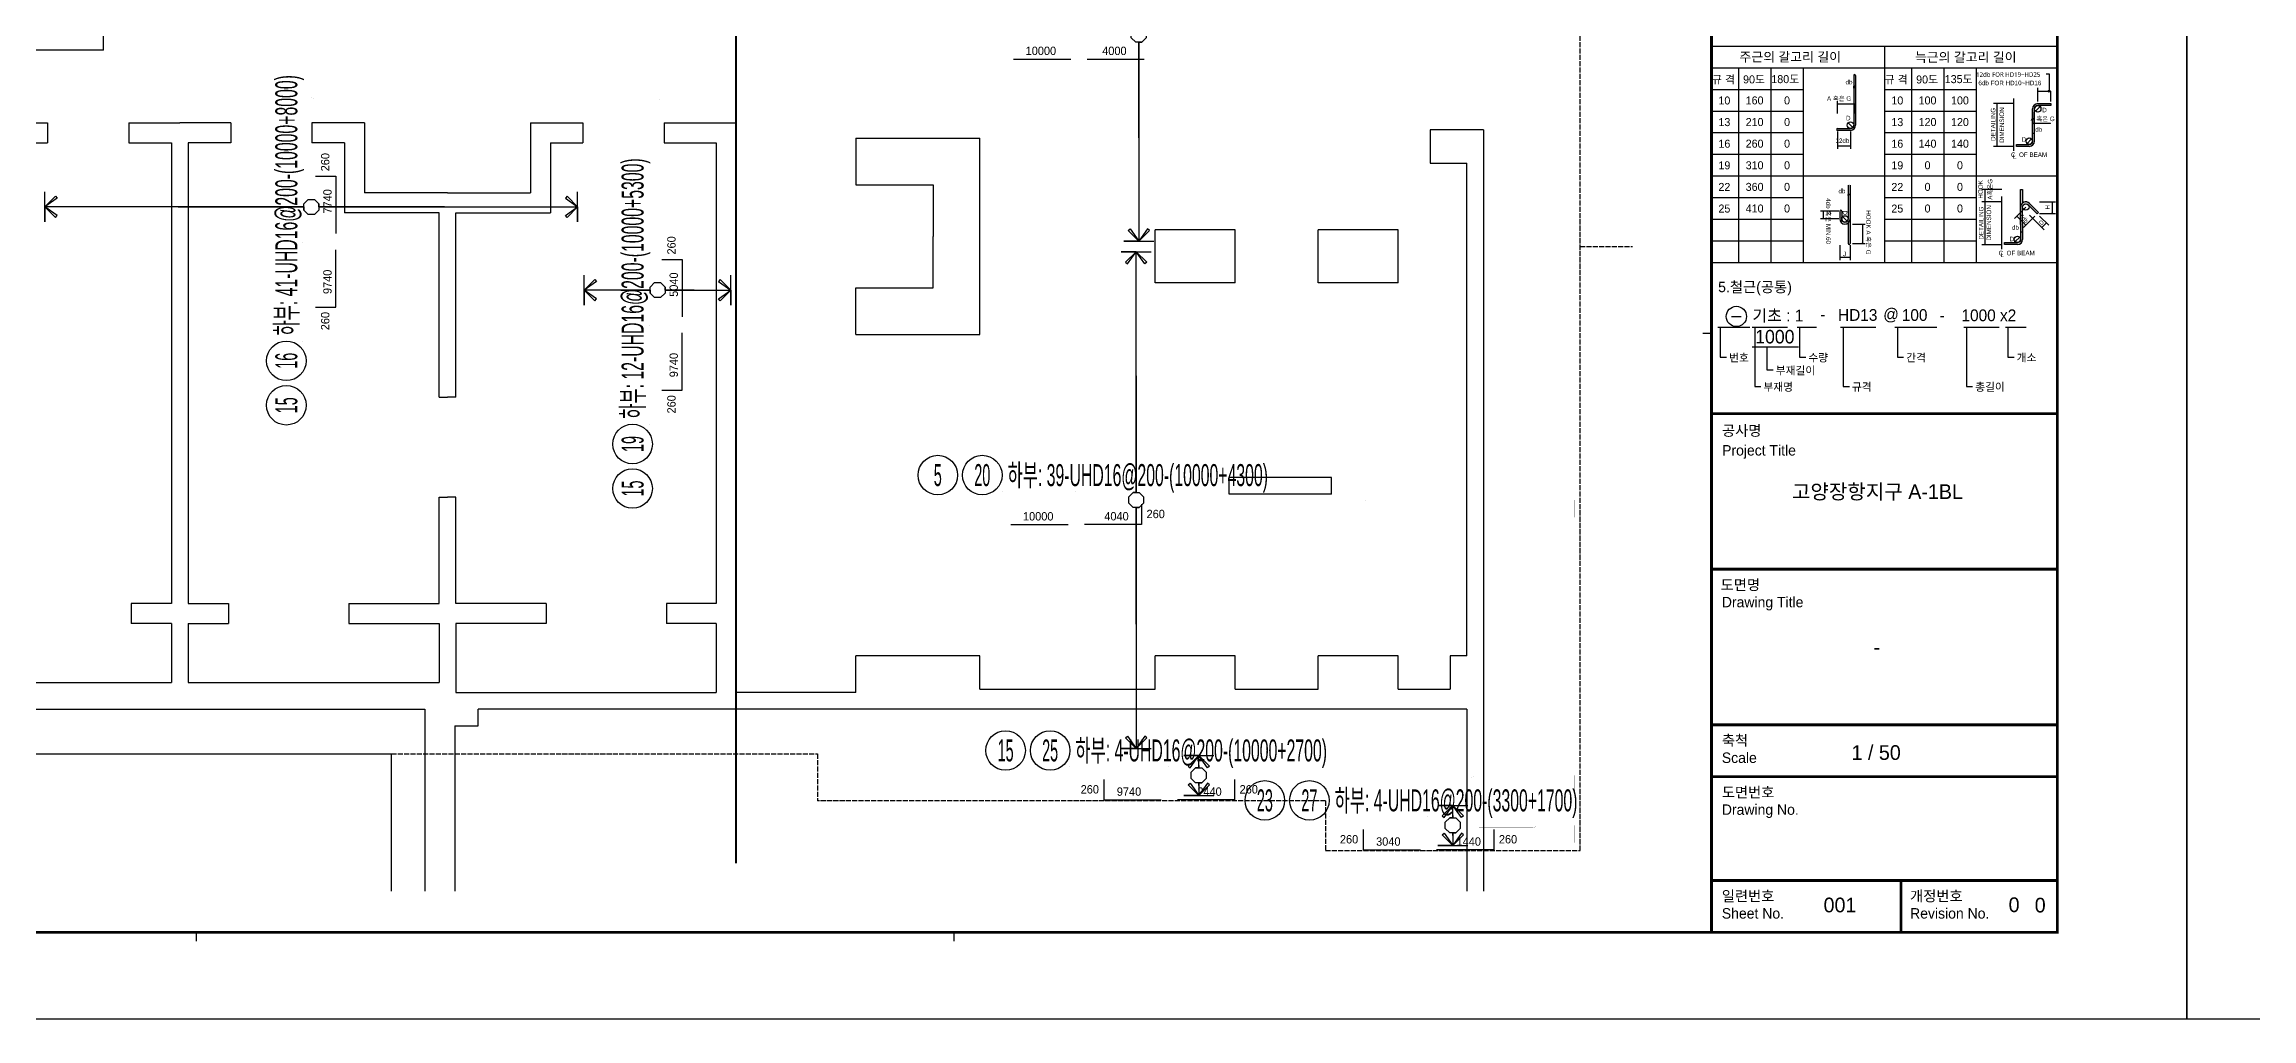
# Model space of a CAD drawing. Header units: millimetres. Extents: x 317501 to 814054, y -400799 to -14117.
# Drawn here: x 440841 to 473995, y -142411 to -127773 of the extents above; entities that cross this region are included whole.
import ezdxf
from ezdxf.enums import TextEntityAlignment as Align

# ---------------------------------------------------------------- set-up
doc = ezdxf.new("R2010")
doc.units = ezdxf.units.MM
doc.header["$LTSCALE"] = 38
doc.linetypes.add('HID', pattern=[2.5, 2, -0.5])
doc.layers.get('Defpoints').update_dxf_attribs({"color": 145})
for name, color, linetype in [('00', 7, 'Continuous'), ('DIM', 7, 'Continuous'), ('RP_TAG', 7, 'Continuous'), ('XDIM', 7, 'Continuous'), ('XREBAR', 1, 'Continuous'), ('XS-기초$0$기초연단', 3, 'Continuous'), ('철근변경선', 1, 'HID')]:
    doc.layers.add(name, color=color, linetype=linetype)
doc.styles.add('ARIAL', font='malgun.ttf')
doc.styles.add('HYULL', font='Dotum.ttf')
doc.styles.add('RPWK1', font='Dotum.ttf', dxfattribs={"bigfont": 'whgtxt.shx'})
doc.styles.add('RPWK2', font='Dotum.ttf')
doc.styles.add('XRebarSheet', font='Hmkmrhd_0.ttf')
doc.dimstyles.new('NDIM', dxfattribs={"dimtxt": 3, "dimasz": 1.5, "dimexe": 2, "dimexo": 2, "dimgap": 1, "dimtad": 1, "dimdec": 0, "dimdsep": 46, "dimlunit": 6, "dimtxsty": 'ARIAL', "dimblk": 'DOT', "dimcen": 1, "dimclrd": 256, "dimclre": 7, "dimclrt": 3, "dimadec": 0, "dimazin": 0, "dimtfac": 1, "dimtdec": 0, "dimtix": 1, "dimtmove": 2, "dimatfit": 3, "dimldrblk": 'DOT', "dimfxl": 0, "dimtvp": 1, "dimtolj": 1, "dimlwd": -1, "dimlwe": -1, "dimarcsym": 0})

# ---------------------------------------------------------------- blocks, each defined once
blk = doc.blocks.new('_Dot')
at = {"color": 0, "linetype": 'ByBlock', "lineweight": -2}
blk.add_line((-0.5, 0), (-1, 0), dxfattribs=at)
at = {"color": 0, "linetype": 'ByBlock', "const_width": 0.5}
blk.add_lwpolyline([(-0.25, 0, 1), (0.25, 0, 1)], format="xyb", close=True, dxfattribs=at)
blk = doc.blocks.new('*D1316')
at = {"color": 7, "transparency": 16777216}
for p, q in [((80432, 20451), (80432, 20463)), ((80477, 20451), (80477, 20463))]:
    blk.add_line(p, q, dxfattribs=at)
at = {"transparency": 16777216}
blk.add_line((80433, 20461), (80475, 20461), dxfattribs=at)
at = {"layer": 'Defpoints', "color": 0, "transparency": 16777216}
for p in [(80432, 20449), (80477, 20461), (80477, 20449)]:
    blk.add_point(p, dxfattribs=at)
at = {"transparency": 16777216, "xscale": 1.5, "yscale": 1.5, "zscale": 1.5, "rotation": 180}
blk.add_blockref('_Dot', (80432, 20461), dxfattribs=at)
at = {"transparency": 16777216, "xscale": 1.5, "yscale": 1.5, "zscale": 1.5}
blk.add_blockref('_Dot', (80477, 20461), dxfattribs=at)
blk = doc.blocks.new('*D1317')
at = {"color": 7, "transparency": 16777216}
for p, q in [((76172, 19024), (76172, 19045)), ((76217, 19024), (76217, 19045))]:
    blk.add_line(p, q, dxfattribs=at)
at = {"transparency": 16777216}
blk.add_line((76215, 19043), (76174, 19043), dxfattribs=at)
at = {"layer": 'Defpoints', "color": 0, "transparency": 16777216}
for p in [(76172, 19043), (76172, 19022), (76217, 19022)]:
    blk.add_point(p, dxfattribs=at)
at = {"transparency": 16777216, "xscale": 1.5, "yscale": 1.5, "zscale": 1.5, "rotation": 180}
blk.add_blockref('_Dot', (76172, 19043), dxfattribs=at)
at = {"transparency": 16777216, "xscale": 1.5, "yscale": 1.5, "zscale": 1.5}
blk.add_blockref('_Dot', (76217, 19043), dxfattribs=at)
blk = doc.blocks.new('*D1318')
at = {"transparency": 16777216}
blk.add_line((80158, 18181), (80199, 18181), dxfattribs=at)
at = {"layer": 'Defpoints', "color": 0, "transparency": 16777216}
for p in [(80156, 18181), (80201, 18181), (80201, 18181)]:
    blk.add_point(p, dxfattribs=at)
at = {"transparency": 16777216, "xscale": 1.5, "yscale": 1.5, "zscale": 1.5, "rotation": 180}
blk.add_blockref('_Dot', (80156, 18181), dxfattribs=at)
at = {"transparency": 16777216, "xscale": 1.5, "yscale": 1.5, "zscale": 1.5}
blk.add_blockref('_Dot', (80201, 18181), dxfattribs=at)
blk = doc.blocks.new('szdhdte')
at = {"layer": 'DIM', "color": 5}
for p, q in [((400, -400), (400, 7860)), ((400, -400), (-12085, -400)), ((-1230, -1490), (-440, -1490)), ((-440, -1490), (-440, -1790)), ((780, -1490), (1545, -1490)), ((780, -1490), (780, -1790)), ((2310, -1490), (1545, -1490)), ((2310, -1490), (2310, -1790)), ((4320, -1490), (3530, -1490)), ((3530, -1490), (3530, -1790)), ((4320, -1490), (4320, -2540)), ((6810, -1490), (7600, -1490)), ((6810, -1490), (6810, -2540)), ((7600, -1490), (7600, -1790)), ((8820, -1490), (9600, -1490)), ((8820, -1490), (8820, -1790)), ((9600, -1490), (9900, -1490)), ((9900, -1490), (9900, -10045)), ((20325, -1595), (20325, -2095)), ((21125, -1595), (20325, -1595)), ((21125, -1595), (21125, -13028)), ((-930, -1790), (-440, -1790)), ((780, -1790), (1420, -1790)), ((1420, -1790), (1420, -8710)), ((1670, -1790), (1670, -8710)), ((2310, -1790), (1670, -1790)), ((4020, -1790), (3530, -1790)), ((4020, -1790), (4020, -2840)), ((7110, -1790), (7600, -1790)), ((7110, -1790), (7110, -2840)), ((8820, -1790), (9600, -1790)), ((9600, -1790), (9600, -8710)), ((11700, -1720), (11700, -2420)), ((11700, -1720), (13560, -1720)), ((13560, -4670), (13560, -1720)), ((20325, -2095), (20875, -2095)), ((20875, -9495), (20875, -2095)), ((5565, -2540), (4320, -2540)), ((5565, -2540), (6810, -2540)), ((11700, -2420), (12860, -2420)), ((12860, -2420), (12860, -3195)), ((5440, -2840), (4020, -2840)), ((5440, -5610), (5440, -2840)), ((5690, -5610), (5690, -2840)), ((5690, -2840), (7110, -2840)), ((12860, -3970), (12860, -3195)), ((16195, -3895), (16195, -3095)), ((17395, -3095), (16195, -3095)), ((17395, -3895), (17395, -3095)), ((18640, -3895), (18640, -3095)), ((19840, -3095), (18640, -3095)), ((19840, -3895), (19840, -3095)), ((11700, -4670), (11700, -3970)), ((11700, -3970), (12860, -3970)), ((17395, -3895), (16195, -3895)), ((19840, -3895), (18640, -3895)), ((11700, -4670), (13560, -4670)), ((5440, -5610), (5565, -5610)), ((5690, -5610), (5565, -5610)), ((18840, -6815), (17305, -6815)), ((17305, -7065), (17305, -6815)), ((18840, -7065), (18840, -6815)), ((5440, -8710), (5440, -7110)), ((5440, -7110), (5565, -7110)), ((5690, -7110), (5565, -7110)), ((5690, -8710), (5690, -7110)), ((18840, -7065), (17305, -7065)), ((1420, -8710), (815, -8710)), ((815, -8710), (815, -9010)), ((1670, -8710), (2275, -8710)), ((2275, -8710), (2275, -9010)), ((4085, -8710), (5440, -8710)), ((4085, -8710), (4085, -9010)), ((7045, -8710), (5690, -8710)), ((7045, -8710), (7045, -9010)), ((9600, -8710), (8855, -8710)), ((8855, -8710), (8855, -9010)), ((1420, -9010), (815, -9010)), ((1420, -9010), (1420, -9895)), ((1670, -9010), (1670, -9895)), ((1670, -9010), (2275, -9010)), ((4085, -9010), (5440, -9010)), ((5440, -9010), (5440, -9895)), ((7045, -9010), (5690, -9010)), ((5690, -9010), (5690, -10045)), ((9600, -9010), (8855, -9010)), ((9600, -9010), (9600, -10045)), ((13560, -9495), (11700, -9495)), ((11700, -10045), (11700, -9495)), ((13560, -9995), (13560, -9495)), ((16195, -9995), (16195, -9495)), ((17395, -9495), (16195, -9495)), ((17395, -9995), (17395, -9495)), ((19840, -9495), (18640, -9495)), ((18640, -9995), (18640, -9495)), ((19840, -9995), (19840, -9495)), ((20625, -9495), (20625, -9995)), ((20875, -9495), (20625, -9495)), ((-2350, -9895), (1420, -9895)), ((1670, -9895), (5440, -9895)), ((5690, -10045), (9600, -10045)), ((11700, -10045), (9900, -10045)), ((13560, -9995), (16195, -9995)), ((17395, -9995), (18640, -9995)), ((19840, -9995), (20625, -9995)), ((-6395, -10295), (5225, -10295)), ((5225, -10295), (5225, -13028)), ((5675, -10545), (5675, -13028)), ((5675, -10545), (6025, -10545)), ((20875, -10295), (6025, -10295)), ((6025, -10545), (6025, -10295)), ((20875, -10295), (20875, -13028))]:
    blk.add_line(p, q, dxfattribs=at)
at = {"layer": 'XS-기초$0$기초연단', "color": 4, "linetype": 'HID'}
for p, q in [((22575, -12420), (22575, 18735)), ((4725, -10965), (11120, -10965)), ((11120, -10965), (11120, -11670)), ((18750, -11670), (11120, -11670)), ((18750, -11670), (18750, -12420)), ((18750, -12420), (22575, -12420))]:
    blk.add_line(p, q, dxfattribs=at)
at = {"layer": 'XS-기초$0$기초연단'}
for p in [(-19485, -10965), (4725, -13028)]:
    blk.add_line(p, (4725, -10965), dxfattribs=at)
blk.add_lwpolyline([(4150, 20302), (4150, 17985), (3800, 17985), (3800, 9160), (-550, 9160), (-550, 7860), (9900, 7860), (9900, 2960), (7600, 2960), (7600, 5460), (-550, 5460), (-550, 550), (-11135, 550), (-11135, 3760), (-14785, 3760), (-14785, 4360), (-19485, 4360), (-19485, -10965), (4725, -10965)], dxfattribs=at)
at = {"layer": 'XS-기초$0$기초연단', "color": 4, "linetype": 'HID'}
blk.add_lwpolyline([(22575, -3345), (23362, -3345)], dxfattribs=at)
at = {"layer": '철근변경선', "ltscale": 2, "const_width": 30}
blk.add_lwpolyline([(9900, -12612), (9900, 7860), (-1534, 7860)], dxfattribs=at)
blk = doc.blocks.new('*U1087', base_point=(444477.4088, -132231.4086))
at = {"layer": 'RP_TAG', "color": 0, "linetype": 'Continuous', "ltscale": 100}
for centre in [(444477.409888, -132528.4086), (444477.412361, -133196.6586)]:
    blk.add_circle(centre, 297, dxfattribs=at)
at = {"layer": 'RP_TAG', "color": 0, "linetype": 'Continuous', "ltscale": 100, "style": 'RPWK1', "oblique": 359.9999999948, "width": 0.55}
blk.add_text('하부: 41-UHD16@200-(10000+8000)', height=330, rotation=90.000210454, dxfattribs=at).set_placement((444477.40847, -132148.9086), align=Align.MIDDLE_LEFT)
at = {"layer": 'RP_TAG', "color": 0, "linetype": 'Continuous', "ltscale": 100, "style": 'RPWK1', "width": 0.5}
for s, rotation, oblique, p in [('16', 90.0002104552, 359.9999999951, (444477.409888, -132528.4086)), ('15', 90.0002104619, 0.0000000017, (444477.412361, -133196.6586))]:
    blk.add_text(s, height=330, rotation=rotation, dxfattribs=dict(at, oblique=oblique)).set_placement(p, align=Align.MIDDLE_CENTER)
blk = doc.blocks.new('*U1091', base_point=(456244.7525, -138380.1809))
at = {"layer": 'RP_TAG', "color": 0, "linetype": 'Continuous', "ltscale": 100}
for centre in [(455279.5025, -138380.1809), (455947.7525, -138380.1809)]:
    blk.add_circle(centre, 297, dxfattribs=at)
at = {"layer": 'RP_TAG', "color": 0, "linetype": 'Continuous', "ltscale": 100, "style": 'RPWK1', "width": 0.5}
for s, p in [('15', (455279.5025, -138380.1809)), ('25', (455947.7525, -138380.1809))]:
    blk.add_text(s, height=330, dxfattribs=at).set_placement(p, align=Align.MIDDLE_CENTER)
at = {"layer": 'RP_TAG', "color": 0, "linetype": 'Continuous', "ltscale": 100, "style": 'RPWK1', "width": 0.55}
blk.add_text('하부: 4-UHD16@200-(10000+2700)', height=330, dxfattribs=at).set_placement((456327.2525, -138380.1809), align=Align.MIDDLE_LEFT)
blk = doc.blocks.new('*U1092', base_point=(449677.4088, -133481.4086))
at = {"layer": 'RP_TAG', "color": 0, "linetype": 'Continuous', "ltscale": 100}
for centre in [(449677.409888, -133778.4086), (449677.412361, -134446.6586)]:
    blk.add_circle(centre, 297, dxfattribs=at)
at = {"layer": 'RP_TAG', "color": 0, "linetype": 'Continuous', "ltscale": 100, "style": 'RPWK1', "width": 0.55}
blk.add_text('하부: 12-UHD16@200-(10000+5300)', height=330, rotation=90.0002104601, dxfattribs=at).set_placement((449677.40847, -133398.9086), align=Align.MIDDLE_LEFT)
at = {"layer": 'RP_TAG', "color": 0, "linetype": 'Continuous', "ltscale": 100, "style": 'RPWK1', "oblique": 0.0000000017, "width": 0.5}
for s, p in [('19', (449677.409888, -133778.4086)), ('15', (449677.412361, -134446.6586))]:
    blk.add_text(s, height=330, rotation=90.0002104619, dxfattribs=at).set_placement(p, align=Align.MIDDLE_CENTER)
blk = doc.blocks.new('*U1095', base_point=(455226.181, -134245.181))
at = {"layer": 'RP_TAG', "color": 0, "linetype": 'Continuous', "ltscale": 100}
for centre in [(454260.931, -134245.181), (454929.181, -134245.181)]:
    blk.add_circle(centre, 297, dxfattribs=at)
at = {"layer": 'RP_TAG', "color": 0, "linetype": 'Continuous', "ltscale": 100, "style": 'RPWK1', "width": 0.5}
for s, p in [('5', (454260.931, -134245.181)), ('20', (454929.181, -134245.181))]:
    blk.add_text(s, height=330, dxfattribs=at).set_placement(p, align=Align.MIDDLE_CENTER)
at = {"layer": 'RP_TAG', "color": 0, "linetype": 'Continuous', "ltscale": 100, "style": 'RPWK1', "width": 0.55}
blk.add_text('하부: 39-UHD16@200-(10000+4300)', height=330, dxfattribs=at).set_placement((455308.681, -134245.181), align=Align.MIDDLE_LEFT)
blk = doc.blocks.new('*U1100', base_point=(460138.3239, -139130.1809))
at = {"layer": 'RP_TAG', "color": 0, "linetype": 'Continuous', "ltscale": 100}
for centre in [(459173.0739, -139130.1809), (459841.3239, -139130.1809)]:
    blk.add_circle(centre, 297, dxfattribs=at)
at = {"layer": 'RP_TAG', "color": 0, "linetype": 'Continuous', "ltscale": 100, "style": 'RPWK1', "width": 0.5}
for s, p in [('23', (459173.0739, -139130.1809)), ('27', (459841.3239, -139130.1809))]:
    blk.add_text(s, height=330, dxfattribs=at).set_placement(p, align=Align.MIDDLE_CENTER)
at = {"layer": 'RP_TAG', "color": 0, "linetype": 'Continuous', "ltscale": 100, "style": 'RPWK1', "width": 0.55}
blk.add_text('하부: 4-UHD16@200-(3300+1700)', height=330, dxfattribs=at).set_placement((460220.8239, -139130.1809), align=Align.MIDDLE_LEFT)
blk = doc.blocks.new('dhs_sheet2e')
h = blk.add_hatch(color=256)
edge = h.paths.add_edge_path()
edge.add_line((76299, 21797), (76299, 20646.2))
edge.add_arc((76224.2, 20646.2), 74.7, -90, 0, ccw=False)
edge.add_line((76224.2, 20571.5), (75925.3, 20571.5))
edge.add_arc((75925.3, 20549.1), 22.4, 90, 270)
edge.add_line((75925.3, 20526.7), (76224.2, 20526.7))
edge.add_arc((76224.2, 20646.2), 119.6, 270, 360)
edge.add_line((76343.8, 20646.2), (76343.8, 21797))
edge.add_arc((76321.4, 21797), 22.4, 0, 180)
blk.add_hatch(color=256).paths.add_polyline_path([(80850.3, 21144.3), (80551.4, 21144.3, 0.4142136), (80431.9, 21024.7), (80431.9, 20621.2), (80431.9, 20277.5, -0.4142136), (80357.1, 20202.7), (80058.2, 20202.7), (80058.2, 20157.9), (80357.1, 20157.9, 0.4142136), (80476.7, 20277.5), (80476.7, 20621.2), (80476.7, 21024.7, -0.4142136), (80551.4, 21099.4), (80850.3, 21099.4)])
h = blk.add_hatch(color=256)
h.paths.add_polyline_path([(76216.8, 18481.2, -0.2277351), (76172, 18387.9), (76172, 17913.3, 1), (76216.8, 17913.3)])
h.paths.add_polyline_path([(76216.8, 19258.4, 1), (76172, 19258.4), (76172, 18481.2, -0.1833618), (76153.2, 18431.7, -0.6790836), (76150.1, 18423.9, -0.2067221), (76146.9, 18425.3, -0.6466922), (76022.6, 18481.2), (76022.6, 18660.6, 1), (75977.7, 18660.6), (75977.7, 18481.2, 1), (76216.8, 18481.2)])
h.paths.add_polyline_path([(76153.2, 18431.7, -0.0300135), (76146.9, 18425.3, 0.2067221), (76150.1, 18423.9, 0.6790836)], flags=17)
h = blk.add_hatch(color=256)
h.paths.add_polyline_path([(80200.9, 19160.1), (80156.1, 19160.1), (80156.1, 18756.6, -0.2277351), (80200.9, 18850)])
h.paths.add_polyline_path([(80156.1, 18756.6), (80156.1, 18353.1), (80156.1, 18009.4, -0.4142136), (80081.4, 17934.7), (79782.5, 17934.7), (79782.5, 17889.8), (80081.4, 17889.8, 0.4142136), (80200.9, 18009.4), (80200.9, 18353.1), (80200.9, 18756.6, -0.6681786), (80328.5, 18809.5), (80539.9, 18598.1), (80571.6, 18629.8), (80360.2, 18841.2, 0.6681786)])
at = {"color": 7, "ltscale": 2}
for p, q in [((73013.1, 22471.6), (81003.6, 22471.6)), ((77008.3, 22471.6), (77008.3, 17477.6)), ((73013.1, 21972.2), (81003.6, 21972.2)), ((73637.3, 21972.2), (73637.3, 17477.6)), ((74386.4, 21972.2), (74386.4, 17477.6)), ((75135.6, 21972.2), (75135.6, 17477.6)), ((77632.6, 21972.2), (77632.6, 17477.6)), ((78381.7, 21972.2), (78381.7, 17477.6)), ((79130.8, 21972.2), (79130.8, 17477.6)), ((73013.1, 21472.8), (75135.6, 21472.8)), ((77008.3, 21472.8), (79130.8, 21472.8)), ((75135.6, 19475.2), (77008.3, 19475.2)), ((79130.8, 19475.2), (81003.6, 19475.2)), ((73013.1, 17477.6), (81003.6, 17477.6))]:
    blk.add_line(p, q, dxfattribs=at)
for p, q in [((76299, 21797), (76299, 20646.2)), ((76343.8, 21797), (76343.8, 20646.2)), ((80553.3, 21432.5), (80848.4, 21432.5)), ((80742.8, 21835.3), (80817.5, 21835.3)), ((80817.5, 21835.3), (80817.5, 21432.5)), ((79607.9, 21142.4), (79607.9, 20159.8)), ((80431.9, 20277.5), (80431.9, 21024.7)), ((80476.7, 20277.5), (80476.7, 21024.7)), ((80498.6, 20971.9), (80604.3, 21077.5)), ((80551.4, 21144.3), (80850.3, 21144.3)), ((80850.3, 21099.4), (80551.4, 21099.4)), ((80850.3, 21144.3), (80850.3, 21099.4)), ((75925.3, 20571.5), (76224.2, 20571.5)), ((76224.2, 20526.7), (75925.3, 20526.7)), ((76277.1, 20593.4), (76171.4, 20699.1)), ((80835.3, 20687.8), (80431.9, 20687.8)), ((80058.2, 20202.7), (80357.1, 20202.7)), ((80058.2, 20157.9), (80058.2, 20202.7)), ((80357.1, 20157.9), (80058.2, 20157.9)), ((80304.3, 20224.6), (80410, 20330.3)), ((76172, 19258.4), (76172, 18481.2)), ((76216.8, 19258.4), (76216.8, 18481.2)), ((79332.2, 19158.3), (79332.2, 18878.1)), ((79332.2, 18874.3), (79332.2, 17887.4)), ((80883.4, 18874.3), (80883.4, 18609.1)), ((75592.1, 18659.1), (75592.1, 18482.7)), ((75977.7, 18660.6), (75977.7, 18481.2)), ((76022.6, 18660.6), (76022.6, 18481.2)), ((76150.1, 18428.4), (76044.4, 18534.1)), ((80065.6, 18544), (80274.3, 18335.3)), ((80156.1, 18353.1), (80156.1, 18756.6)), ((80200.9, 18353.1), (80200.9, 18756.6)), ((80328.5, 18809.5), (80539.9, 18598.1)), ((80357.7, 18568.9), (80698.5, 18228.1)), ((80360.2, 18841.2), (80571.6, 18629.8)), ((80539.9, 18598.1), (80571.6, 18629.8)), ((80749.9, 18385.4), (80646.9, 18282.4)), ((76502.4, 18360.2), (76502.4, 17914.8)), ((79782.5, 17889.8), (79782.5, 17934.7)), ((79782.5, 17934.7), (80081.4, 17934.7)), ((80081.4, 17889.8), (79782.5, 17889.8)), ((80028.6, 17956.6), (80134.2, 18062.2)), ((80156.1, 18353.1), (80156.1, 18009.4)), ((80200.9, 18353.1), (80200.9, 18009.4)), ((76215.3, 17590.4), (75979.2, 17590.4))]:
    blk.add_line(p, q)
at = {"color": 1}
for p, q in [((76299, 21501), (76299, 21548.4)), ((76342.3, 21546.4), (76300.5, 21546.4)), ((76343.8, 21501), (76343.8, 21548.4)), ((75925.3, 20916), (75925.3, 21199.6)), ((75926.8, 21139.7), (76342.3, 21139.7)), ((75925.3, 20500.1), (75925.3, 20098.9)), ((76224.2, 20500.1), (76224.2, 20098.9)), ((76222.7, 20158.9), (75926.8, 20158.9))]:
    blk.add_line(p, q, dxfattribs=at)
at = {"color": 7}
for p, q in [((80551.4, 21191.6), (80551.4, 21507.4)), ((80850.3, 21191.6), (80850.3, 21435)), ((76343.8, 20916), (76343.8, 21141.7)), ((79996, 21144.3), (79533, 21144.3)), ((80431.9, 20947.5), (80431.9, 20685.3)), ((79996, 20157.9), (79533, 20157.9)), ((79720.2, 19160.1), (79257.5, 19160.1)), ((79720.2, 18876.2), (79257.5, 18876.2)), ((79720.2, 18876.2), (79257.5, 18876.2)), ((80591.1, 18876.2), (80958.3, 18876.2)), ((75953.1, 18660.6), (75532.2, 18660.6)), ((75953.1, 18481.2), (75532.2, 18481.2)), ((80273.9, 18754.9), (80011.4, 18492.3)), ((80485.3, 18543.5), (80222.7, 18281)), ((80488.8, 18437.8), (80698.5, 18228.1)), ((80591.1, 18607.2), (80958.3, 18607.2)), ((80594.5, 18543.5), (80804.2, 18333.8)), ((75977.7, 17876.9), (75977.7, 17530.5)), ((76216.8, 17876.9), (76216.8, 17530.5)), ((76270.6, 18361.7), (76562.3, 18361.7)), ((76270.6, 17913.3), (76562.3, 17913.3)), ((79720.2, 17885.5), (79257.5, 17885.5)), ((73013.1, 15831.2), (72813.3, 15831.2)), ((73477.6, 16230.5), (73697, 16230.5)), ((38004.8, 1997.6), (38004.8, 1797.9)), ((55508.9, 1997.6), (55508.9, 1797.9))]:
    blk.add_line(p, q, dxfattribs=at)
at = {"linetype": 'Continuous'}
for p, q in [((79998.5, 20053.3), (79998.5, 21263.8)), ((79722.7, 17785.2), (79722.7, 18995.8))]:
    blk.add_line(p, q, dxfattribs=at)
at = {"color": 4}
for p, q in [((80156.1, 19160.1), (80200.9, 19160.1)), ((80156.1, 18756.6), (80156.1, 19160.1)), ((80200.9, 19160.1), (80200.9, 18850)), ((76172, 18387.9), (76172, 17913.3)), ((76216.8, 18481.2), (76216.8, 17913.3))]:
    blk.add_line(p, q, dxfattribs=at)
at = {"color": 1, "ltscale": 2}
for p, q in [((73160.8, 15979.6), (73897.2, 15979.6)), ((73217.3, 15979.6), (73217.3, 15288.3)), ((73955, 15979.6), (74769.1, 15979.6)), ((74011.5, 15979.6), (74011.5, 14611.4)), ((74992, 15979.6), (75438.1, 15979.6)), ((75048.5, 15979.6), (75048.5, 15288.3)), ((75998.4, 15979.6), (76812.5, 15979.6)), ((76054.9, 15979.6), (76054.9, 14611.4)), ((77253.2, 15979.6), (78222.3, 15979.6)), ((77309.7, 15979.6), (77309.7, 15288.3)), ((78846.9, 15979.6), (79661, 15979.6)), ((78903.4, 15979.6), (78903.4, 14611.4)), ((79804.8, 15979.6), (80281.2, 15979.6)), ((79861.3, 15979.6), (79861.3, 15288.3)), ((73955, 15525.5), (75020.4, 15525.5)), ((74296, 15525.5), (74296, 14991.1)), ((73217.3, 15288.3), (73361.3, 15288.3)), ((74296, 14991.1), (74440, 14991.1)), ((75048.5, 15288.3), (75192.5, 15288.3)), ((77309.7, 15288.3), (77453.7, 15288.3)), ((79861.3, 15288.3), (80005.3, 15288.3)), ((74011.5, 14611.4), (74155.5, 14611.4)), ((76054.9, 14611.4), (76198.9, 14611.4)), ((78903.4, 14611.4), (79047.4, 14611.4))]:
    blk.add_line(p, q, dxfattribs=at)
at = {"color": 30}
for p, q in [((73013.1, 6791.9), (81003.6, 6791.9)), ((73013.1, 5593.3), (81003.6, 5593.3)), ((73013.1, 3196.2), (81003.6, 3196.2))]:
    blk.add_line(p, q, dxfattribs=at)
at = {"color": 7}
blk.add_lwpolyline([(84000, 0), (84000, 59329.4), (0, 59329.4), (0, 0)], close=True, dxfattribs=at)
at = {"color": 30, "const_width": 64.9}
blk.add_lwpolyline([(81003.6, 57331.7), (2996.4, 57331.7), (2996.4, 1997.6), (81003.6, 1997.6)], close=True, dxfattribs=at)
for points in [[(73013.1, 1997.6), (73013.1, 57331.7)], [(73013.1, 13983.4), (81003.6, 13983.4)], [(73013.1, 10387.6), (81003.6, 10387.6)], [(73013.1, 6791.9), (81003.6, 6791.9)], [(73013.1, 5593.3), (81003.6, 5593.3)], [(73013.1, 3196.2), (81003.6, 3196.2)], [(77390.2, 1997.6), (77390.2, 3196.2)]]:
    blk.add_lwpolyline(points, dxfattribs=at)
at = {"color": 1, "ltscale": 2, "const_width": 1.87}
for points in [[(79725.1, 2916.8), (79725.1, 2355), (80286.9, 2355), (80286.9, 2916.8), (79725.1, 2916.8)], [(80321.3, 2916.8), (80321.3, 2355), (80883.1, 2355), (80883.1, 2916.8), (80321.3, 2916.8)]]:
    blk.add_lwpolyline(points, dxfattribs=at)
for centre, radius in [((80817.5, 21432.5), 22.4), ((80817.5, 21432.5), 11.2), ((80551.4, 21024.7), 74.7), ((80498.6, 20971.9), 4.48), ((80604.3, 21077.5), 4.48), ((76171.4, 20699.1), 4.48), ((76277.1, 20593.4), 4.48), ((80357.1, 20277.5), 74.7), ((80304.3, 20224.6), 4.48), ((80410, 20330.3), 4.48), ((76044.4, 18534.1), 4.48), ((76150.1, 18428.4), 4.48), ((80275.7, 18756.6), 74.7), ((80081.4, 18009.4), 74.7), ((80028.6, 17956.6), 4.48), ((80134.2, 18062.2), 4.48)]:
    blk.add_circle(centre, radius)
at = {"color": 4}
for centre in [(76224.2, 20646.2), (76097.3, 18481.2)]:
    blk.add_circle(centre, 74.7, dxfattribs=at)
at = {"color": 7, "linetype": 'Continuous'}
blk.add_circle((73588.4, 16228.7), 234.1, dxfattribs=at).dxf.unprotected_set("ltscale", 0)
for centre, radius, start, end in [((76321.4, 21797), 22.4, 0, 180), ((80551.4, 21024.7), 119.6, 90, 180), ((80551.4, 21024.7), 74.7, 90, 180), ((75925.3, 20549.1), 22.4, 90, 270), ((76224.2, 20646.2), 119.6, 270, 0), ((76224.2, 20646.2), 74.7, 270, 0), ((80357.1, 20277.5), 74.7, 270, 0), ((80357.1, 20277.5), 119.6, 270, 0), ((80275.7, 18756.6), 119.6, 45, 180), ((76000.1, 18660.6), 22.4, 0, 180), ((76097.3, 18481.2), 119.6, 180, 0), ((76097.3, 18481.2), 74.7, 180, 0), ((80081.4, 18009.4), 119.6, 270, 0), ((80081.4, 18009.4), 74.7, 270, 0)]:
    blk.add_arc(centre, radius, start, end)
at = {"color": 4}
blk.add_arc((76194.4, 17913.3), 22.4, 180, 0, dxfattribs=at)
at = {"color": 1, "rotation": 180}
for p, xscale, yscale, zscale in [((76299, 21546.4), 1.5, 1.5, 1.5), ((75925.3, 21139.7), 11.98573127229489, 11.98573127229489, 11.98573127229489), ((75925.3, 20158.9), 11.98573127229489, 11.98573127229489, 11.98573127229489)]:
    blk.add_blockref('_Dot', p, dxfattribs=dict(at, xscale=xscale, yscale=yscale, zscale=zscale))
at = {"color": 1}
for p, xscale, yscale, zscale in [((76343.8, 21546.4), 1.5, 1.5, 1.5), ((76343.8, 21139.7), 1.498216409036861, 1.498216409036861, 1.498216409036861), ((76224.2, 20158.9), 11.98573127229489, 11.98573127229489, 11.98573127229489)]:
    blk.add_blockref('_Dot', p, dxfattribs=dict(at, xscale=xscale, yscale=yscale, zscale=zscale))
for p, xscale, yscale, zscale, rotation in [((80551.4, 21432.5), 14.98216409036861, 14.98216409036861, 14.98216409036861, 180), ((79607.9, 21144.3), 14.98216409036861, 14.98216409036861, 14.98216409036861, 90), ((80431.9, 20687.8), 14.98216409036861, 14.98216409036861, 14.98216409036861, 180), ((79607.9, 20157.9), 14.98216409036861, 14.98216409036861, 14.98216409036861, 270), ((79332.2, 19160.1), 14.98216409036861, 14.98216409036861, 14.98216409036861, 90), ((79332.2, 18876.2), 14.98216409036861, 14.98216409036861, 14.98216409036861, 90), ((79332.2, 18876.2), 1.872770511296076, 1.872770511296076, 1.872770511296076, 270), ((80883.4, 18876.2), 14.98216409036861, 14.98216409036861, 14.98216409036861, 90), ((75592.1, 18660.6), 11.98573127229489, 11.98573127229489, 11.98573127229489, 90), ((75592.1, 18481.2), 11.98573127229489, 11.98573127229489, 11.98573127229489, 270), ((76502.4, 18361.7), 11.98573127229489, 11.98573127229489, 11.98573127229489, 90), ((80064, 18545), 14.98216409036861, 14.98216409036861, 14.98216409036861, 135.0000000000825), ((80751.2, 18386.8), 14.98216409036861, 14.98216409036861, 14.98216409036861, 45.00000000025245), ((80883.4, 18607.2), 14.98216409036861, 14.98216409036861, 14.98216409036861, 270), ((76502.4, 17913.3), 11.98573127229489, 11.98573127229489, 11.98573127229489, 270), ((79332.2, 17885.5), 14.98216409036861, 14.98216409036861, 14.98216409036861, 270), ((80275.7, 18333.9), 14.98216409036861, 14.98216409036861, 14.98216409036861, 315.0000000000825), ((80645.5, 18281.1), 14.98216409036861, 14.98216409036861, 14.98216409036861, 225.0000000002524), ((75977.7, 17590.4), 11.98573127229489, 11.98573127229489, 11.98573127229489, 180)]:
    blk.add_blockref('_Dot', p, dxfattribs=dict(xscale=xscale, yscale=yscale, zscale=zscale, rotation=rotation))
for p, xscale, yscale, zscale in [((80850.3, 21432.5), 1.872770511296076, 1.872770511296076, 1.872770511296076), ((80850.3, 20687.8), 14.98216409036861, 14.98216409036861, 14.98216409036861), ((76216.8, 17590.4), 11.98573127229489, 11.98573127229489, 11.98573127229489)]:
    blk.add_blockref('_Dot', p, dxfattribs=dict(xscale=xscale, yscale=yscale, zscale=zscale))
at = {"color": 3}
for s, height, style, p in [('주근의 갈고리 길이', 217.47, 'XRebarSheet', (73661.6, 22115.7)), ('늑근의 갈고리 길이', 217.47, 'XRebarSheet', (77716.4, 22111.4)), ('규 격', 184.85, 'XRebarSheet', (73024.7, 21609.3)), ('90도', 184.85, 'XRebarSheet', (73743.9, 21612.7)), ('180도', 184.85, 'XRebarSheet', (74396.5, 21618.3)), ('규 격', 184.85, 'XRebarSheet', (77015.8, 21609.3)), ('90도', 184.85, 'XRebarSheet', (77741.9, 21610.8)), ('135도', 184.85, 'XRebarSheet', (78402.8, 21618.5)), ('기초 : 1', 271.84, 'HYULL', (73958.2, 16112.5)), ('HD13', 271.84, 'HYULL', (75937.6, 16126.4)), ('@', 271.8, 'HYULL', (76981.9, 16143.6)), ('100', 271.84, 'HYULL', (77410.5, 16124.9)), ('1000 x2', 271.84, 'HYULL', (78789.8, 16118.6)), ('-', 271.8, 'HYULL', (75524.6, 16143.6)), ('-', 271.8, 'HYULL', (78283.3, 16120.3)), ('번호', 181.22, 'XRebarSheet', (73421.4, 15184.8)), ('수량', 181.22, 'XRebarSheet', (75252.6, 15184.8)), ('간격', 181.22, 'XRebarSheet', (77513.8, 15184.8)), ('개소', 181.22, 'XRebarSheet', (80065.4, 15184.8)), ('부재길이', 181.22, 'XRebarSheet', (74500.1, 14887.6)), ('부재명', 181.22, 'XRebarSheet', (74215.6, 14507.8)), ('규격', 181.22, 'XRebarSheet', (76259, 14507.8)), ('총길이', 181.22, 'XRebarSheet', (79107.5, 14507.8))]:
    blk.add_text(s, height=height, dxfattribs=dict(at, style=style)).set_placement(p)
for s, height, style, p in [('db', 104.88, 'HYULL', (76110.6, 21591.3)), ('12db FOR HD19~HD25', 104.875, 'ARIAL', (79128.8, 21763.4)), ('6db FOR HD10~HD16', 104.875, 'HYULL', (79181.1, 21570.1)), ('A 혹은 G', 104.88, 'HYULL', (75682.6, 21210.1)), ('D', 104.9, 'HYULL', (80656, 20944.7)), ('D', 104.9, 'HYULL', (76121.8, 20758.8)), ('A 혹은 G', 104.88, 'HYULL', (80384, 20740.7)), ('db', 104.88, 'HYULL', (80494.6, 20497.1)), ('12db', 104.88, 'HYULL', (75877.3, 20236.3)), ('C  OF BEAM', 104.88, 'HYULL', (79933.3, 19912.7)), ('L', 104.9, 'HYULL', (79978.2, 19870.3)), ('D', 104.9, 'HYULL', (80177.8, 20262.8)), ('db', 104.88, 'HYULL', (75947.2, 19073.7)), ('D', 104.9, 'HYULL', (79902.1, 17964.6)), ('db', 104.88, 'HYULL', (79955.9, 18229.1)), ('J', 104.9, 'HYULL', (76052.4, 17620.3)), ('C  OF BEAM', 104.88, 'HYULL', (79646.6, 17640.3)), ('L', 104.9, 'HYULL', (79691.4, 17597.9))]:
    blk.add_text(s, height=height, dxfattribs=dict(style=style)).set_placement(p)
at = {"style": 'HYULL'}
for s, height, rotation, p in [('DETAILING', 104.88, 90, (79572.8, 20283)), ('DIMENSION', 104.88, 90, (79773.2, 20238.9)), ('4db 혹은 MIN.60', 104.875, 270, (75662.8, 18959.9)), ('HOOK', 104.88, 90, (79280.6, 18949.8)), ('A혹은G', 104.88, 90, (79503.2, 18925.5)), ('D', 104.9, 270, (76045.4, 18676.8)), ('HOOK A 혹은 G', 104.875, 270, (76588.8, 18683)), ('DETAILING', 104.88, 90, (79297.1, 18001.8)), ('DIMENSION', 104.88, 90, (79475.3, 17979.8)), ('H', 104.9, 90, (80828.6, 18696.9))]:
    blk.add_text(s, height=height, rotation=rotation, dxfattribs=at).set_placement(p)
at = {"style": 'HYULL', "width": 0.8}
for s, height, rotation, p in [('6db', 104.88, 315, (80113.5, 18528.3)), ('D', 104.9, 45, (80638.1, 18324.3))]:
    blk.add_text(s, height=height, rotation=rotation, dxfattribs=at).set_placement(p)
at = {"color": 7, "style": 'XRebarSheet'}
blk.add_text('5.철근(공통)', height=242.71, dxfattribs=at).set_placement((73167, 16788))
at = {"color": 3, "linetype": 'Continuous', "style": 'HYULL'}
e = blk.add_text('1000', height=312.13, dxfattribs=at)
e.set_placement((74023.5, 15760.5), align=Align.MIDDLE_LEFT)
e.dxf.unprotected_set("ltscale", 0)
at = {"color": 7, "style": 'XRebarSheet'}
for s, height, p in [('공사명', 241.63, (73259, 13591.6)), ('Project Title', 241.632, (73259, 13135.1)), ('도면명', 241.63, (73225, 10028.1)), ('Drawing Title', 241.632, (73252.8, 9628.5)), ('Scale', 241.63, (73252.8, 6032.8)), ('축척', 241.63, (73252.8, 6432.3)), ('도면번호', 241.63, (73252.8, 5233.8)), ('Drawing No.', 241.632, (73252.8, 4834.2)), ('Sheet No.', 241.63, (73252.8, 2437.1)), ('일련번호', 241.63, (73252.8, 2836.6)), ('개정번호', 241.63, (77602.3, 2836.6)), ('Revision No.', 241.632, (77602.3, 2437.1))]:
    blk.add_text(s, height=height, dxfattribs=at).set_placement(p, align=Align.MIDDLE_LEFT)
for base, p1, p2, picture, middle in [((80476.7, 20461.4), (80431.9, 20449.3), (80476.7, 20449.3), '*D1316', (80454.3, 20461.4)), ((76172, 19043.3), (76216.8, 19021.8), (76172, 19021.8), '*D1317', (76194.4, 19043.3)), ((80200.9, 18181.3), (80156.1, 18181.3), (80200.9, 18181.3), '*D1318', (80178.5, 18181.3))]:
    dim = blk.add_linear_dim(base=base, p1=p1, p2=p2, text=' ', dimstyle='NDIM')
    dim.commit()
    dim.dimension.update_dxf_attribs({"geometry": picture, "text_midpoint": middle})

msp = doc.modelspace()

# ---------------------------------------------------------------- linework, layer by layer
at = {"color": 7, "ltscale": 2}
for p, q in [((465879.4, -128778.1), (467259.1, -128778.1)), ((468476.4, -128778.1), (469856, -128778.1)), ((465879.4, -129102.7), (467259.1, -129102.7)), ((468476.4, -129102.7), (469856, -129102.7)), ((465879.4, -129427.4), (467259.1, -129427.4)), ((468476.4, -129427.4), (469856, -129427.4)), ((465879.4, -129752), (467259.1, -129752)), ((468476.4, -129752), (469856, -129752)), ((465879.4, -130076.6), (467259.1, -130076.6)), ((468476.4, -130076.6), (469856, -130076.6)), ((465879.4, -130401.2), (467259.1, -130401.2)), ((468476.4, -130401.2), (469856, -130401.2)), ((465879.4, -130725.8), (467259.1, -130725.8)), ((468476.4, -130725.8), (469856, -130725.8))]:
    msp.add_line(p, q, dxfattribs=at)
at = {"layer": 'RP_TAG', "color": 250, "linetype": 'Continuous', "ltscale": 100}
for p, q in [((444724.9, -130749), (444724.9, -130749)), ((444724.9, -132231.4), (444724.9, -132231.4)), ((449924.9, -131999), (449924.9, -131999)), ((449924.9, -133481.4), (449924.9, -133481.4)), ((455226.2, -134492.7), (455226.2, -134492.7)), ((456330.1, -134492.7), (456330.1, -134492.7)), ((456244.8, -138627.7), (456244.8, -138627.7)), ((457727.2, -138627.7), (457727.2, -138627.7)), ((460138.3, -139377.7), (460138.3, -139377.7)), ((461620.7, -139377.7), (461620.7, -139377.7))]:
    msp.add_line(p, q, dxfattribs=at)
at = {"layer": 'RP_TAG', "color": 1, "linetype": 'Continuous', "ltscale": 100}
for points in [[(455398.2, -127997.7), (456257.9, -127997.7)], [(456502.1, -127997.7), (457361.9, -127997.7)], [(444915.4, -129757.4), (445219.9, -129757.4), (445219.9, -130617)], [(444915.4, -131720.8), (445219.9, -131720.8), (445219.9, -130861.2)], [(450115.4, -131007.4), (450419.9, -131007.4), (450419.9, -131867)], [(450115.4, -132970.8), (450419.9, -132970.8), (450419.9, -132111.2)], [(457321.7, -134683.2), (457321.7, -134987.7), (456462.1, -134987.7)], [(455358.2, -134987.7), (456217.9, -134987.7)], [(456755.4, -138818.2), (456755.4, -139122.7), (457615, -139122.7)], [(458718.7, -138818.2), (458718.7, -139122.7), (457859.2, -139122.7)], [(460648.9, -139568.2), (460648.9, -139872.7), (461508.5, -139872.7)], [(462612.3, -139568.2), (462612.3, -139872.7), (461752.7, -139872.7)]]:
    msp.add_lwpolyline(points, dxfattribs=at)
at = {"layer": 'XDIM', "color": 4, "linetype": 'Continuous', "ltscale": 6.50051e-315}
for points in [[(457279.9, -129180.2), (457279.9, -127742.7), (457326.5, -127742.7), (457233.3, -127742.7), (457167.4, -127676.8), (457167.4, -127583.6), (457233.3, -127517.7), (457326.5, -127517.7), (457392.4, -127583.6), (457392.4, -127676.8), (457326.5, -127742.7), (457279.9, -127742.7), (457279.9, -129180.2), (457279.9, -129180.2), (457279.9, -130730.2), (457120.8, -130571.1), (457150.9, -130545.9), (457279.9, -130730.2), (457439, -130571.1), (457409, -130545.9), (457279.9, -130730.2), (457054.9, -130730.2), (457504.9, -130730.2)], [(457239.9, -132755.2), (457239.9, -134507.7), (457193.3, -134507.7), (457286.5, -134507.7), (457352.4, -134573.6), (457352.4, -134666.8), (457286.5, -134732.7), (457193.3, -134732.7), (457127.4, -134666.8), (457127.4, -134573.6), (457193.3, -134507.7), (457239.9, -134507.7), (457239.9, -132755.2), (457239.9, -132755.2), (457239.9, -130890.2), (457399, -131049.3), (457369, -131074.5), (457239.9, -130890.2), (457080.8, -131049.3), (457110.9, -131074.5), (457239.9, -130890.2), (457014.9, -130890.2), (457464.9, -130890.2)], [(457239.9, -136485.2), (457239.9, -134732.7), (457286.5, -134732.7), (457193.3, -134732.7), (457127.4, -134666.8), (457127.4, -134573.6), (457193.3, -134507.7), (457286.5, -134507.7), (457352.4, -134573.6), (457352.4, -134666.8), (457286.5, -134732.7), (457239.9, -134732.7), (457239.9, -136485.2), (457239.9, -136485.2), (457239.9, -138350.2), (457080.8, -138191.1), (457110.9, -138165.9), (457239.9, -138350.2), (457399, -138191.1), (457369, -138165.9), (457239.9, -138350.2), (457014.9, -138350.2), (457464.9, -138350.2)]]:
    msp.add_lwpolyline(points, dxfattribs=at)
at = {"layer": 'XDIM', "color": 4, "linetype": 'Continuous', "ltscale": 6.50051e-315, "elevation": -1.5}
for points in [[(442852.4, -130217.7), (444739.9, -130217.7), (444739.9, -130264.3), (444739.9, -130171.1), (444805.8, -130105.2), (444899, -130105.2), (444964.9, -130171.1), (444964.9, -130264.3), (444899, -130330.2), (444805.8, -130330.2), (444739.9, -130264.3), (444739.9, -130217.7), (442852.4, -130217.7), (442852.4, -130217.7), (440852.4, -130217.7), (441011.5, -130058.6), (441036.7, -130088.6), (440852.4, -130217.7), (441011.5, -130376.8), (441036.7, -130346.7), (440852.4, -130217.7), (440852.4, -130442.7), (440852.4, -129992.7)], [(446852.4, -130217.7), (444964.9, -130217.7), (444964.9, -130171.1), (444964.9, -130264.3), (444899, -130330.2), (444805.8, -130330.2), (444739.9, -130264.3), (444739.9, -130171.1), (444805.8, -130105.2), (444899, -130105.2), (444964.9, -130171.1), (444964.9, -130217.7), (446852.4, -130217.7), (446852.4, -130217.7), (448852.4, -130217.7), (448693.3, -130376.8), (448668.1, -130346.7), (448852.4, -130217.7), (448693.3, -130058.6), (448668.1, -130088.6), (448852.4, -130217.7), (448852.4, -130442.7), (448852.4, -129992.7)], [(449502.4, -131467.7), (449939.9, -131467.7), (449939.9, -131514.3), (449939.9, -131421.1), (450005.8, -131355.2), (450099, -131355.2), (450164.9, -131421.1), (450164.9, -131514.3), (450099, -131580.2), (450005.8, -131580.2), (449939.9, -131514.3), (449939.9, -131467.7), (449502.4, -131467.7), (449502.4, -131467.7), (448952.4, -131467.7), (449111.5, -131308.6), (449136.7, -131338.6), (448952.4, -131467.7), (449111.5, -131626.8), (449136.7, -131596.7), (448952.4, -131467.7), (448952.4, -131692.7), (448952.4, -131242.7)], [(450602.4, -131467.7), (450164.9, -131467.7), (450164.9, -131421.1), (450164.9, -131514.3), (450099, -131580.2), (450005.8, -131580.2), (449939.9, -131514.3), (449939.9, -131421.1), (450005.8, -131355.2), (450099, -131355.2), (450164.9, -131421.1), (450164.9, -131467.7), (450602.4, -131467.7), (450602.4, -131467.7), (451152.4, -131467.7), (450993.3, -131626.8), (450968.1, -131596.7), (451152.4, -131467.7), (450993.3, -131308.6), (450968.1, -131338.6), (451152.4, -131467.7), (451152.4, -131692.7), (451152.4, -131242.7)], [(458179.9, -138605.2), (458179.9, -138642.7), (458133.3, -138642.7), (458226.5, -138642.7), (458292.4, -138708.6), (458292.4, -138801.8), (458226.5, -138867.7), (458133.3, -138867.7), (458067.4, -138801.8), (458067.4, -138708.6), (458133.3, -138642.7), (458179.9, -138642.7), (458179.9, -138605.2), (458179.9, -138605.2), (458179.9, -138455.2), (458339, -138614.3), (458309, -138639.5), (458179.9, -138455.2), (458020.8, -138614.3), (458050.9, -138639.5), (458179.9, -138455.2), (457954.9, -138455.2), (458404.9, -138455.2)], [(458179.9, -138905.2), (458179.9, -138867.7), (458226.5, -138867.7), (458133.3, -138867.7), (458067.4, -138801.8), (458067.4, -138708.6), (458133.3, -138642.7), (458226.5, -138642.7), (458292.4, -138708.6), (458292.4, -138801.8), (458226.5, -138867.7), (458179.9, -138867.7), (458179.9, -138905.2), (458179.9, -138905.2), (458179.9, -139055.2), (458020.8, -138896.1), (458050.9, -138870.9), (458179.9, -139055.2), (458339, -138896.1), (458309, -138870.9), (458179.9, -139055.2), (457954.9, -139055.2), (458404.9, -139055.2)], [(461994.9, -139355.2), (461994.9, -139392.7), (461948.3, -139392.7), (462041.5, -139392.7), (462107.4, -139458.6), (462107.4, -139551.8), (462041.5, -139617.7), (461948.3, -139617.7), (461882.4, -139551.8), (461882.4, -139458.6), (461948.3, -139392.7), (461994.9, -139392.7), (461994.9, -139355.2), (461994.9, -139355.2), (461994.9, -139205.2), (462154, -139364.3), (462124, -139389.5), (461994.9, -139205.2), (461835.8, -139364.3), (461865.9, -139389.5), (461994.9, -139205.2), (461769.9, -139205.2), (462219.9, -139205.2)], [(461994.9, -139655.2), (461994.9, -139617.7), (462041.5, -139617.7), (461948.3, -139617.7), (461882.4, -139551.8), (461882.4, -139458.6), (461948.3, -139392.7), (462041.5, -139392.7), (462107.4, -139458.6), (462107.4, -139551.8), (462041.5, -139617.7), (461994.9, -139617.7), (461994.9, -139655.2), (461994.9, -139655.2), (461994.9, -139805.2), (461835.8, -139646.1), (461865.9, -139620.9), (461994.9, -139805.2), (462154, -139646.1), (462124, -139620.9), (461994.9, -139805.2), (461769.9, -139805.2), (462219.9, -139805.2)]]:
    msp.add_lwpolyline(points, dxfattribs=at)
at = {"layer": 'XREBAR', "color": 171, "linetype": 'Continuous', "ltscale": 6.50051e-315, "const_width": 1}
for points in [[(444889.9, -129525.2), (444889.9, -129525.2), (444889.9, -128610.2), (444884.9, -128591.4), (444871.2, -128577.7), (444852.4, -128572.7), (444852.4, -122085.2), (445112.4, -122085.2)], [(450089.9, -129625.2), (450089.9, -129625.2), (450089.9, -128610.2), (450084.9, -128591.4), (450071.2, -128577.7), (450052.4, -128572.7), (450052.4, -124585.2), (450312.4, -124585.2)], [(445112.4, -138350.2), (444852.4, -138350.2), (444852.4, -128610.2), (444852.4, -128610.2)], [(450312.4, -138350.2), (450052.4, -138350.2), (450052.4, -128610.2), (450052.4, -128610.2)], [(450652.4, -134620.2), (450652.4, -134620.2), (460652.4, -134620.2), (460652.4, -134620.2)], [(459787.4, -134657.7), (459787.4, -134657.7), (460652.4, -134657.7), (460671.2, -134652.7), (460684.9, -134638.9), (460689.9, -134620.2), (463827.4, -134620.2), (463827.4, -134880.2)], [(452532.4, -139015.2), (452532.4, -138755.2), (462272.4, -138755.2), (462272.4, -138755.2)], [(461387.4, -138792.7), (461387.4, -138792.7), (462272.4, -138792.7), (462291.2, -138787.7), (462304.9, -138773.9), (462309.9, -138755.2), (463827.4, -138755.2), (463827.4, -139015.2)], [(460162.4, -139765.2), (460162.4, -139505.2), (463202.4, -139505.2), (463202.4, -139505.2)], [(462387.4, -139542.7), (462387.4, -139542.7), (463202.4, -139542.7), (463221.2, -139537.7), (463234.9, -139523.9), (463239.9, -139505.2), (463827.4, -139505.2), (463827.4, -139765.2)]]:
    msp.add_lwpolyline(points, dxfattribs=at)

# ---------------------------------------------------------------- block references
at = {"color": 255, "xscale": 0.6499999991059565, "yscale": 0.6499999991059565, "zscale": 0.6499999991059565}
for p in [(418420.9, -142410.8), (473020.9, -142410.8)]:
    msp.add_blockref('dhs_sheet2e', p, dxfattribs=at)
at = {"layer": '00'}
msp.add_blockref('szdhdte', (441332.4, -127465.2), dxfattribs=at)
at = {"layer": 'RP_TAG', "color": 171, "linetype": 'Continuous', "ltscale": 4.80703e-312}
for name, p in [('*U1087', (444477.4, -132231.4)), ('*U1092', (449677.4, -133481.4)), ('*U1095', (455226.2, -134245.2)), ('*U1091', (456244.8, -138380.2)), ('*U1100', (460138.3, -139130.2))]:
    msp.add_blockref(name, p, dxfattribs=at)

# ---------------------------------------------------------------- texts
at = {"color": 3, "style": 'XRebarSheet'}
for s, height, p in [('10', 120.15, (466073.6, -128619.2)), ('160', 120.15, (466527.5, -128618.4)), ('0', 120.2, (467014.5, -128618.4)), ('10', 120.15, (468670.5, -128619.2)), ('100', 120.15, (469124.4, -128618.4)), ('100', 120.15, (469611.4, -128618.4)), ('13', 120.15, (466073.6, -128943.8)), ('210', 120.15, (466527.5, -128943.1)), ('0', 120.2, (467014.5, -128943.1)), ('13', 120.15, (468670.5, -128943.8)), ('120', 120.15, (469124.4, -128943.1)), ('120', 120.15, (469611.4, -128943.1)), ('16', 120.15, (466073.6, -129268.5)), ('260', 120.15, (466527.5, -129267.7)), ('0', 120.2, (467014.5, -129267.7)), ('16', 120.15, (468670.5, -129268.5)), ('140', 120.15, (469124.4, -129267.7)), ('140', 120.15, (469611.4, -129267.7)), ('19', 120.15, (466073.6, -129593.1)), ('310', 120.15, (466527.5, -129592.3)), ('0', 120.2, (467014.5, -129592.3)), ('19', 120.15, (468670.5, -129593.1)), ('0', 120.2, (469124.4, -129592.3)), ('0', 120.2, (469611.4, -129592.3)), ('22', 120.15, (466073.6, -129917.7)), ('360', 120.15, (466527.5, -129916.9)), ('0', 120.2, (467014.5, -129916.9)), ('22', 120.15, (468670.5, -129917.7)), ('0', 120.2, (469124.4, -129916.9)), ('0', 120.2, (469611.4, -129916.9)), ('25', 120.15, (466073.6, -130242.3)), ('410', 120.15, (466527.5, -130241.5)), ('0', 120.2, (467014.5, -130241.5)), ('25', 120.15, (468670.5, -130242.3)), ('0', 120.2, (469124.4, -130241.5)), ('0', 120.2, (469611.4, -130241.5))]:
    msp.add_text(s, height=height, dxfattribs=at).set_placement(p, align=Align.MIDDLE_CENTER)
for s, p in [('고양장항지구 A-1BL', (468372.2, -134490.6)), ('-', (468363.6, -136828)), ('1 / 50', (468352.8, -138407.3)), ('0', (470424.2, -140697)), ('0', (470816.4, -140702.9))]:
    msp.add_text(s, height=221, dxfattribs=at).set_placement(p, align=Align.MIDDLE)
msp.add_text('001', height=220.87, dxfattribs=at).set_placement((467563.4, -140811.4))
at = {"layer": 'RP_TAG', "color": 2, "linetype": 'Continuous', "ltscale": 100, "style": 'RPWK2'}
for s, p in [('10000', (455809.2, -127974.6)), ('4000', (456913.1, -127974.6)), ('10000', (455769.2, -134964.6)), ('9740', (457132.8, -139098.6)), ('3040', (461026.4, -139848.6))]:
    msp.add_text(s, height=125.77, dxfattribs=at).set_placement(p, align=Align.BOTTOM_CENTER)
for rotation, p in [(90.00019, (445161.7, -129683)), (90.00019, (450361.7, -130933)), (359.99998, (457396.2, -134929.5)), (359.99998, (458793.2, -139064.5)), (359.99998, (462686.8, -139814.5))]:
    msp.add_text('260', height=125.77, rotation=rotation, dxfattribs=at).set_placement(p, align=Align.BOTTOM_LEFT)
for s, rotation, p in [('7740', 90.00019, (445195.8, -130134.9)), ('9740', 90.00021, (445195.8, -131343.3)), ('5040', 90.00019, (450395.8, -131384.9)), ('9740', 90.00021, (450395.8, -132593.3)), ('4040', 359.99998, (456944.3, -134963.6)), ('2440', 359.99998, (458341.3, -139098.6)), ('1440', 359.99998, (462234.9, -139848.6))]:
    msp.add_text(s, height=125.77, rotation=rotation, dxfattribs=at).set_placement(p, align=Align.BOTTOM_CENTER)
for p in [(445161.7, -131795.2), (450361.7, -133045.2)]:
    msp.add_text('260', height=125.77, rotation=90.00021, dxfattribs=at).set_placement(p, align=Align.BOTTOM_RIGHT)
for p in [(456680.9, -139064.5), (460574.5, -139814.5)]:
    msp.add_text('260', height=125.77, dxfattribs=at).set_placement(p, align=Align.BOTTOM_RIGHT)

doc.saveas('drawing.dxf')
